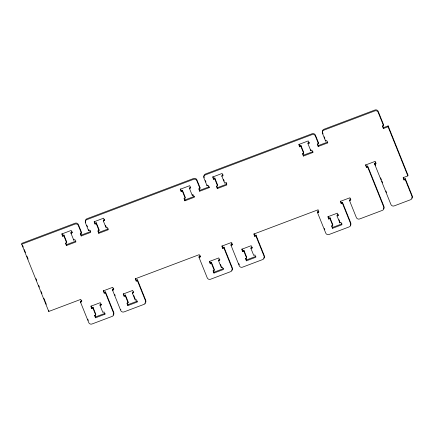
<?xml version="1.0" encoding="UTF-8"?>
<svg xmlns="http://www.w3.org/2000/svg" width="434" height="434" viewBox="0 0 434 434"><rect width="100%" height="100%" fill="white"/><g stroke="black" fill="none" stroke-linecap="round" stroke-linejoin="round"><path stroke-width="0.65" d="M105.397 292.749L104.209 293.2L104.29 292.321L105.473 291.876L105.397 292.749L113.616 313.174A2.544 2.479 5.1 0 1 112.173 316.381L92.03 323.986A2.544 2.479 5.1 0 1 88.726 322.57L80.507 302.145L81.695 301.701L80.762 299.384L48.765 311.466L21.7 244.228L21.776 243.355L75.109 223.217A2.544 2.479 5.1 0 1 78.408 224.633L81.511 232.342L81.435 233.215L80.247 233.666L81.18 235.977L90.657 232.396L89.73 230.085L88.541 230.53L85.438 222.826A2.544 2.479 5.1 0 1 86.881 219.62L193.537 179.351A2.544 2.479 5.1 0 1 196.841 180.766L199.938 188.47L198.756 188.92L199.689 191.231L209.166 187.651L209.248 186.777L199.765 190.358L199.689 191.231M48.765 311.466L48.841 310.592M62.735 235.434L63.917 234.989L63.841 235.863L62.653 236.313L62.735 235.434L62.035 233.704M70.948 233.177L72.136 232.732L72.212 231.859L71.03 232.304L70.948 233.177L73.742 240.116L74.93 239.666L75.858 241.982L66.375 245.557L66.456 244.684L65.756 242.948M66.375 245.557L65.447 243.246L66.63 242.801L66.711 241.922L63.917 234.989M73.742 240.116L73.818 239.242M81.18 235.977L81.256 235.103L80.502 233.221M80.507 302.145L80.588 301.272L81.771 300.822L81.657 300.534M81.695 301.701L81.771 300.822M88.541 230.53L88.623 229.657M95.127 223.206L96.31 222.761L96.234 223.635L95.046 224.08L95.127 223.206L94.428 221.47M91.813 307.684L93.001 307.239L92.919 308.113L91.737 308.558L91.813 307.684L91.118 305.948M103.341 220.949L104.529 220.505L104.605 219.626L103.422 220.076L103.341 220.949L106.135 227.888L107.317 227.438L108.25 229.749L98.768 233.329L98.849 232.456L98.149 230.72M98.768 233.329L97.84 231.018L99.023 230.568L99.104 229.694L96.31 222.761M95.534 316.934L105.017 313.353L104.941 314.227L95.458 317.807L95.534 316.934L94.84 315.198M95.458 317.807L94.525 315.496L95.713 315.046L95.789 314.173L93.001 307.239M100.032 305.428L100.108 304.554L101.296 304.104L101.214 304.983L100.032 305.428L102.825 312.366L104.008 311.916L104.941 314.227M137.394 280.668L136.205 281.118L136.287 280.239L137.47 279.794L137.394 280.668L145.612 301.093A2.544 2.479 5.1 0 1 144.175 304.299L124.026 311.905A2.544 2.479 5.1 0 1 120.728 310.489L112.504 290.064L112.585 289.19L113.545 288.827M112.504 290.064L113.692 289.619L113.768 288.74M124.205 295.456L125.393 295.006L125.312 295.885L124.129 296.33L124.205 295.456L123.511 293.72M133.688 291.876L132.5 292.321L132.424 293.2L135.218 300.133L136.401 299.688L137.334 301.999L127.851 305.579L127.927 304.701L127.233 302.97M127.851 305.579L126.918 303.263L128.106 302.818L128.182 301.945L125.393 295.006M181.244 190.694L182.426 190.244L182.351 191.117L181.162 191.568L181.244 190.694L180.544 188.958M189.457 188.437L190.645 187.987L190.721 187.114L189.539 187.559L189.457 188.437L192.251 195.371L193.434 194.926L194.367 197.237L184.884 200.817L184.965 199.938L184.266 198.208M184.884 200.817L183.956 198.501L185.139 198.056L185.22 197.182L182.426 190.244M192.251 195.371L192.327 194.497M199.938 188.47L200.02 187.596L196.917 179.893A2.544 2.479 5.1 0 0 193.618 178.472L86.957 218.741A2.544 2.479 5.1 0 0 85.52 221.953L85.715 222.43M223.906 248.004L222.718 248.454L222.799 247.575L223.982 247.13L223.906 248.004L232.125 268.429A2.544 2.479 5.1 0 1 230.682 271.635L210.539 279.241A2.544 2.479 5.1 0 1 207.235 277.825L199.016 257.4L199.092 256.527L200.28 256.076L200.166 255.789M199.016 257.4L200.204 256.955L200.28 256.076M209.166 187.651L208.239 185.34L207.051 185.79L207.132 184.911M213.637 178.461L214.819 178.016L214.743 178.889L213.555 179.34L213.637 178.461L212.937 176.73M210.322 262.939L211.51 262.494L211.429 263.367L210.246 263.818L210.322 262.939L209.627 261.208M223.114 174.88L221.931 175.331L221.85 176.204L224.644 183.143L225.826 182.692L226.76 185.003L217.277 188.584L217.358 187.71L216.658 185.974M217.277 188.584L216.349 186.273L217.532 185.828L217.613 184.949L214.819 178.016M218.541 260.682L219.723 260.237L219.805 259.358L218.617 259.809L218.541 260.682L221.335 267.621L222.517 267.17L223.45 269.481L213.967 273.062L214.043 272.189L213.349 270.453M213.967 273.062L213.034 270.751L214.222 270.306L214.298 269.427L211.51 262.494M221.335 267.621L221.411 266.742M255.903 235.922L254.715 236.373L254.796 235.494L255.979 235.049L255.903 235.922L264.122 256.348A2.544 2.479 5.1 0 1 262.684 259.554L242.535 267.16A2.544 2.479 5.1 0 1 239.237 265.744L231.013 245.318L231.094 244.445L231.978 244.109M231.013 245.318L232.201 244.874L232.277 243.995M242.714 250.711L243.903 250.261L243.821 251.14L242.639 251.584L242.714 250.711L242.015 248.975M250.933 248.454L252.116 248.004L252.197 247.13L251.009 247.575L250.933 248.454L253.722 255.387L254.91 254.942L255.838 257.253L246.36 260.834L246.436 259.955L245.742 258.225M246.36 260.834L245.427 258.523L246.615 258.073L246.691 257.199L243.903 250.261M299.753 145.949L300.936 145.498L300.86 146.377L299.672 146.822L299.753 145.949L299.053 144.213M303.474 155.193L312.952 151.618L312.876 152.491L303.393 156.072L303.474 155.193L302.775 153.462M303.393 156.072L302.465 153.761L303.648 153.311L303.729 152.437L300.936 145.498M307.966 143.692L308.048 142.813L309.23 142.368L309.154 143.242L307.966 143.692L310.76 150.625L311.943 150.18L312.876 152.491M310.76 150.625L310.836 149.752M318.274 145.612L327.751 142.032L327.675 142.905L318.198 146.486L318.274 145.612L317.574 143.876M318.198 146.486L317.265 144.175L318.447 143.73L318.529 142.851L315.426 135.148A2.544 2.479 5.1 0 0 312.127 133.732L205.466 174.001A2.544 2.479 5.1 0 0 204.029 177.208L204.224 177.69M342.415 203.258L341.227 203.709L341.303 202.83L342.491 202.385L342.415 203.258L350.634 223.684A2.544 2.479 5.1 0 1 349.191 226.89L329.048 234.496A2.544 2.479 5.1 0 1 325.744 233.08L317.525 212.655L317.601 211.781L318.73 211.19M317.525 212.655L318.713 212.21L318.789 211.336M327.675 142.905L326.742 140.594L325.56 141.045L325.712 140.139M328.831 218.194L330.019 217.749L329.938 218.622L328.755 219.072L328.831 218.194L328.131 216.463M337.05 215.937L338.232 215.492L338.314 214.613L337.126 215.063L337.05 215.937L339.838 222.875L341.026 222.425L341.954 224.736L332.477 228.317L332.553 227.443L331.858 225.707M332.477 228.317L331.543 226.006L332.732 225.561L332.807 224.682L330.019 217.749M339.838 222.875L339.92 221.996M367.593 166.9L366.41 167.345L366.486 166.472L367.674 166.021L367.593 166.9L383.802 207.164A2.544 2.479 5.1 0 1 382.365 210.371L359.645 218.948A2.544 2.479 5.1 0 1 356.347 217.532L349.522 200.573L349.603 199.7L350.488 199.363M349.522 200.573L350.71 200.128L350.786 199.255M405.22 179.546L404.038 179.991L404.114 179.117L405.302 178.672L405.22 179.546L412.045 196.499A2.544 2.479 5.1 0 1 410.607 199.705L394.213 205.895A2.544 2.479 5.1 0 1 390.915 204.479L374.705 164.215L374.781 163.336L375.746 162.972M374.705 164.215L375.887 163.764L375.969 162.891M383.406 127.677L388.148 125.887L388.072 126.761L383.33 128.551L383.406 127.677L382.593 125.654M383.33 128.551L382.403 126.24L383.585 125.795L383.661 124.916L378.236 111.43A2.544 2.479 5.1 0 0 374.933 110.014L323.976 129.256A2.544 2.479 5.1 0 0 322.538 132.462L322.728 132.945M404.038 179.991L403.105 177.68L407.846 175.889L407.922 175.016L388.148 125.887M21.7 244.228L75.028 224.096A2.544 2.479 5.1 0 1 78.332 225.512L81.435 233.215M221.85 176.204L223.038 175.759L222.105 173.448L212.627 177.023L213.555 179.34M80.919 232.564L81.511 232.342M199.428 187.819L200.02 187.596M317.938 143.079L318.529 142.851M81.256 235.103L90.739 231.523M66.456 244.684L75.934 241.103M98.849 232.456L108.326 228.875M184.965 199.938L194.443 196.358M217.358 187.71L226.836 184.13L226.141 182.394M382.994 125.171L383.661 124.916M407.331 175.238L407.922 175.016M132.424 293.2L133.607 292.749L132.679 290.438L123.196 294.019L124.129 296.33M127.927 304.701L137.41 301.12M214.043 272.189L223.526 268.608M246.436 259.955L255.919 256.38M332.553 227.443L342.035 223.863M388.072 126.761L407.846 175.889M405.302 178.672L412.126 195.626A2.544 2.479 5.1 0 1 411.671 198.164M383.585 125.795L378.155 112.308A2.544 2.479 5.1 0 0 374.857 110.892L323.9 130.129A2.544 2.479 5.1 0 0 322.457 133.336L325.56 141.045M403.36 177.24L404.114 179.117M375.502 161.736L375.622 162.023M375.887 163.764L374.96 161.453L365.477 165.034L366.41 167.345M374.781 163.336L375.736 165.707M380.623 177.848L381.377 179.714M381.877 180.962L382.636 182.844M385.918 190.998L386.542 192.55M367.674 166.021L383.878 206.291A2.544 2.479 5.1 0 1 383.423 208.825M365.791 164.736L366.486 166.472M350.319 198.099L350.439 198.387M350.71 200.128L349.777 197.817L340.299 201.398L341.227 203.709M322.923 133.422L323.118 133.905M324.279 136.797L324.475 137.28M324.67 137.762L324.865 138.24M342.491 202.385L350.71 222.805A2.544 2.479 5.1 0 1 350.417 225.148M318.447 143.73L315.35 136.021A2.544 2.479 5.1 0 0 312.046 134.605L205.391 174.875A2.544 2.479 5.1 0 0 203.947 178.081L207.051 185.79M340.609 201.099L341.303 202.83M309.154 143.242L308.221 140.931L298.744 144.511L299.672 146.822M338.232 215.492L337.305 213.181L327.822 216.756L328.755 219.072M338.987 219.685L339.686 221.421M300.86 146.377L303.648 153.311M329.938 218.622L332.732 225.561M318.209 209.888L318.323 210.175M318.713 212.21L317.78 209.899L253.787 234.062L254.715 236.373M317.601 211.781L317.948 212.633M324.285 228.376L324.795 229.651M255.979 235.049L264.197 255.469A2.544 2.479 5.1 0 1 263.568 258.187M254.096 233.763L254.796 235.494M252.116 248.004L251.188 245.693L241.705 249.273L242.639 251.584M223.559 179.378L224.259 181.108M214.743 178.889L217.532 185.828M243.821 251.14L246.615 258.073M231.81 242.839L231.989 243.273M232.201 244.874L231.268 242.563L221.79 246.143L222.718 248.454M205.385 180.577L205.58 181.059M205.77 181.542L205.966 182.025M231.094 244.445L231.604 245.72M238.798 263.59L239.313 264.865M223.982 247.13L232.201 267.55A2.544 2.479 5.1 0 1 231.572 270.268M199.065 188.622L199.765 190.358M222.099 245.845L222.799 247.575M190.645 187.987L189.712 185.676L180.235 189.257L181.162 191.568M219.723 260.237L218.796 257.926L209.313 261.501L210.246 263.818M220.477 264.431L221.177 266.167M182.351 191.117L185.139 198.056M211.429 263.367L214.222 270.306M200.204 256.955L199.271 254.644L135.278 278.802L136.205 281.118M199.092 256.527L199.439 257.378M137.47 279.794L145.688 300.214A2.544 2.479 5.1 0 1 145.656 302.113M135.527 278.362L136.287 280.239M104.529 220.505L103.596 218.188L94.118 221.769L95.046 224.08M105.516 225.279L106.211 227.009M133.667 295.212L135.294 299.259M96.234 223.635L99.023 230.568M125.312 295.885L128.106 302.818M90.386 230.655L90.505 230.942M113.692 289.619L112.759 287.308L103.281 290.883L104.209 293.2M86.876 225.322L87.071 225.805M87.261 226.288L87.456 226.765M112.585 289.19L113.095 290.465M114.641 294.295L115.151 295.57M105.473 291.876L113.692 312.296A2.544 2.479 5.1 0 1 113.062 315.013M103.59 290.59L104.29 292.321M72.136 232.732L71.203 230.421L61.726 234.002L62.653 236.313M101.214 304.983L100.287 302.666L90.804 306.247L91.737 308.558M71.03 232.304L71.496 233.459M100.108 304.554L100.574 305.71M63.841 235.863L66.63 242.801M92.919 308.113L95.713 315.046M80.588 301.272L80.93 302.124M87.776 319.142L88.292 320.417M22.53 245.226L23.284 247.098M24.282 249.572L25.492 252.583M26.924 256.136L28.096 259.049M36.006 278.699L36.744 280.538M38.68 285.339L39.385 287.102M41.214 291.643L41.968 293.509M43.894 298.299L45.022 301.093M45.245 301.652L46.308 304.294M144.869 303.084A2.544 2.479 5.1 0 1 144.668 303.22M120.896 309.816A2.544 2.479 5.1 0 1 120.804 309.61"/></g></svg>
